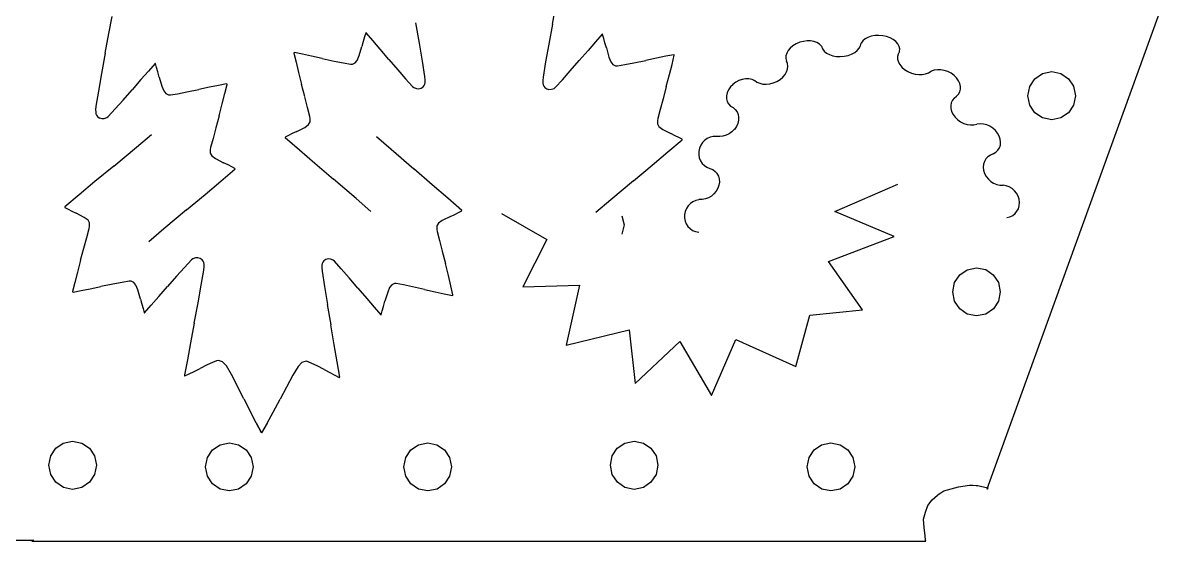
# Model space of a CAD drawing. Extents: x -196 to 369, y 430 to 811.
# Drawn here: x 111.6 to 257.4, y 430.2 to 496.3 of the extents above; entities that cross this region are included whole.
import ezdxf

# ---------------------------------------------------------------- set-up
doc = ezdxf.new("R2010")
doc.units = 0

msp = doc.modelspace()

# ---------------------------------------------------------------- linework, layer by layer
at = {"layer": 'Layer 1'}
for p, q in [((277.455, 555.31), (234.546, 436.805)), ((179.114, 496.103), (179.584429, 498.63912)), ((122.534, 494.919), (122.930201, 497.07)), ((162.147, 493.656), (161.695109, 496.25312)), ((179.114, 496.103), (178.643681, 493.5312)), ((122.064, 492.383), (122.534429, 494.91912)), ((155.295, 494.952), (155.149034, 494.454772)), ((155.311, 494.976), (155.295183, 494.951117)), ((155.333, 494.975), (155.311, 494.975)), ((156.184, 493.989), (155.332426, 494.974463)), ((185.475, 494.803), (184.614837, 493.826823)), ((185.497, 494.805), (185.475443, 494.801158)), ((185.512, 494.781), (185.496391, 494.805133)), ((185.654, 494.282), (185.512155, 494.780737)), ((219.785837, 494.547583), (219.369349, 494.403704)), ((220.246, 494.634), (219.785837, 494.547583)), ((220.738291, 494.657137), (220.246001, 494.633274)), ((221.251155, 494.613422), (220.738291, 494.657137)), ((221.749, 494.503), (221.251155, 494.613422)), ((222.199, 494.336), (221.749768, 494.50346)), ((154.454, 492.073), (154.800613, 493.23428)), ((154.987, 493.894), (154.800169, 493.233859)), ((155.149, 494.454), (154.987056, 493.894051)), ((157.128, 492.891), (156.18403, 493.98954)), ((162.528, 491.369), (162.147421, 493.65607)), ((178.644, 493.531), (178.24705, 491.26518)), ((184.615, 493.827), (183.66176, 492.73925)), ((185.811, 493.72), (185.653818, 494.281421)), ((185.992, 493.058), (185.81077, 493.720107)), ((185.992, 493.058), (186.328737, 491.89289)), ((209.454, 493.043), (209.187459, 492.725232)), ((209.795901, 493.332436), (209.454005, 493.043191)), ((210.208868, 493.583032), (209.795901, 493.332436)), ((210.666, 493.776), (210.208868, 493.583032)), ((211.134, 493.9), (210.665375, 493.776039)), ((211.601, 493.956), (211.133928, 493.899784)), ((212.054138, 493.946445), (211.601652, 493.956736)), ((212.479, 493.871), (212.054138, 493.946445)), ((212.86249, 493.731005), (212.478285, 493.870365)), ((213.193, 493.529), (212.86249, 493.731005)), ((213.457, 493.266), (213.193226, 493.529388)), ((213.457, 493.266), (213.584229, 492.942293)), ((218.003, 492.744), (218.253819, 493.033095)), ((218.253819, 493.033095), (218.42159, 493.346976)), ((218.422, 493.347), (218.498174, 493.677576)), ((218.714, 493.963), (218.497891, 493.677003)), ((219.008743, 494.206684), (218.714286, 493.962998)), ((219.37, 494.403), (219.008743, 494.206684)), ((222.591, 494.12), (222.198998, 494.336367)), ((222.91719, 493.862818), (222.590983, 494.119968)), ((223.169, 493.573), (222.91719, 493.862818)), ((223.33774, 493.258734), (223.168908, 493.573072)), ((223.415, 492.928), (223.33774, 493.258734)), ((122.064, 492.383), (121.593681, 489.8112)), ((146.124, 492.39), (146.399239, 491.23413)), ((146.141, 492.451), (146.124579, 492.389944)), ((146.199, 492.469), (146.13989, 492.450511)), ((147.227, 492.261), (146.19959, 492.469535)), ((148.387, 492.016), (147.22737, 492.260333)), ((149.752, 491.714), (148.38682, 492.016388)), ((149.752, 491.714), (151.27769, 491.377956)), ((154.203, 491.476), (154.454259, 492.072935)), ((158.244, 491.581), (157.1282, 492.89069)), ((158.244, 491.581), (159.37746, 490.25901)), ((183.662, 492.739), (182.53508, 491.44232)), ((186.329, 491.893), (186.575178, 491.293266)), ((192.401, 491.763), (191.03211, 491.477226)), ((193.563, 491.994), (192.401, 491.763207)), ((194.594, 492.191), (193.56296, 491.993562)), ((194.376, 490.962), (194.664404, 492.11557)), ((194.649, 492.173), (194.593465, 492.191068)), ((194.664, 492.115), (194.648973, 492.172552)), ((208.897105, 492.045511), (208.882478, 491.702825)), ((208.883, 491.702), (208.960955, 491.37125)), ((209, 492.39), (208.897105, 492.045511)), ((209.187459, 492.725232), (209.00058, 492.389033)), ((213.584, 492.942), (213.800991, 492.65528)), ((213.800991, 492.65528), (214.096184, 492.410656)), ((214.096, 492.411), (214.457816, 492.213546)), ((214.457816, 492.213546), (214.874691, 492.068363)), ((214.875, 492.068), (215.335361, 491.980171)), ((215.336, 491.981), (215.828275, 491.955625)), ((215.828, 491.955), (216.340622, 491.997162)), ((216.340622, 491.997162), (216.838024, 492.106097)), ((216.838024, 492.106097), (217.286607, 492.27222)), ((217.286, 492.272), (217.677221, 492.48722)), ((217.677221, 492.48722), (218.002526, 492.74344)), ((223.215, 492.282), (223.13485, 491.952188)), ((223.13485, 491.952188), (223.147257, 491.609543)), ((223.147, 491.609), (223.247713, 491.263664)), ((223.392, 492.589), (223.215074, 492.282196)), ((223.392, 492.589), (223.414892, 492.928015)), ((127.564, 490.107), (126.61076, 489.01925)), ((128.425, 491.083), (127.564837, 490.106823)), ((128.446, 491.085), (128.424443, 491.081158)), ((128.462, 491.061), (128.446391, 491.085133)), ((128.604, 490.562), (128.462155, 491.060737)), ((128.761, 490), (128.603818, 490.561421)), ((146.399, 491.234), (146.717962, 489.93215)), ((151.277, 491.378), (152.44641, 491.140483)), ((152.447, 491.14), (153.355202, 490.972879)), ((153.355, 490.973), (153.5949, 490.978215)), ((153.595, 490.978), (153.938929, 491.148963)), ((153.939, 491.149), (154.202614, 491.475704)), ((159.378, 490.259), (160.37844, 489.1198)), ((162.839, 489.42), (162.527594, 491.36875)), ((178.247, 491.266), (177.921799, 489.3358)), ((180.38, 489.006), (181.39005, 490.13339)), ((181.39, 490.134), (182.53458, 491.44269)), ((186.576, 491.293), (186.836887, 490.963341)), ((186.836, 490.964), (187.178425, 490.789149)), ((187.179, 490.789), (187.418488, 490.781041)), ((187.418, 490.781), (188.330663, 490.937381)), ((188.331, 490.937), (189.50434, 491.160191)), ((189.504, 491.16), (191.0315, 491.476549)), ((194.043, 489.665), (194.37569, 490.96225)), ((209.1, 491.054), (208.96044, 491.371153)), ((208.99306, 490.004753), (209.113979, 490.360663)), ((209.150431, 490.713534), (209.100033, 491.054144)), ((209.114, 490.36), (209.150431, 490.713534)), ((223.247713, 491.263664), (223.432492, 490.925787)), ((223.432, 490.926), (223.696607, 490.605732)), ((223.697, 490.606), (224.037188, 490.313491)), ((224.037, 490.313), (224.448522, 490.058417)), ((227.103, 489.884), (227.434973, 490.0826)), ((227.814, 490.214), (227.435098, 490.082456)), ((228.227423, 490.274843), (227.81416, 490.214648)), ((228.662, 490.265), (228.227423, 490.274843)), ((229.104896, 490.185955), (228.662035, 490.264515)), ((229.543, 490.04), (229.104896, 490.185955)), ((121.594, 489.811), (121.19705, 487.54518)), ((126.611, 489.019), (125.48408, 487.72232)), ((128.942, 489.338), (128.76077, 490.000107)), ((128.942, 489.338), (129.278737, 488.17289)), ((146.718, 489.932), (147.1087, 488.39822)), ((160.378, 489.12), (161.244592, 488.152797)), ((162.821, 488.44), (162.859609, 488.653302)), ((162.872, 488.982), (162.838838, 489.419572)), ((162.86, 488.654), (162.872677, 488.982744)), ((177.885, 488.898), (177.894884, 488.56879)), ((177.922, 489.335), (177.885136, 488.897831)), ((179.506, 488.049), (180.380759, 489.005957)), ((193.637, 488.135), (194.043173, 489.66405)), ((202.514, 488.683), (202.150085, 488.412403)), ((202.911, 488.891), (202.514351, 488.682765)), ((203.328397, 489.033142), (202.911533, 488.890484)), ((203.753, 489.107), (203.328397, 489.033142)), ((204.172456, 489.109393), (203.752626, 489.107566)), ((204.575, 489.036), (204.172456, 489.109393)), ((204.948, 488.884), (204.575238, 489.035836)), ((204.879, 488.932), (205.189296, 488.704894)), ((205.189, 488.705), (205.553571, 488.546976)), ((207.293, 488.598), (207.732284, 488.779639)), ((207.732, 488.779), (208.146866, 489.02742)), ((208.146866, 489.02742), (208.50722, 489.32723)), ((208.50722, 489.32723), (208.790101, 489.656278)), ((208.79, 489.657), (208.99306, 490.004753)), ((224.448522, 490.058417), (224.90462, 489.86098)), ((224.90462, 489.86098), (225.372658, 489.732401)), ((225.373, 489.733), (225.839922, 489.672149)), ((225.839922, 489.672149), (226.29269, 489.67788)), ((226.293, 489.678), (226.718556, 489.749159)), ((226.718556, 489.749159), (227.103842, 489.884607)), ((229.963411, 489.827982), (229.543103, 490.040029)), ((230.352892, 489.551147), (229.963411, 489.827982)), ((230.683, 489.227), (230.352892, 489.551147)), ((230.933, 488.879), (230.682997, 489.226795)), ((231.102, 488.519), (230.93339, 488.879752)), ((240.01728, 488.156594), (240.666151, 489.132831)), ((240.666151, 489.132831), (241.629202, 489.791595)), ((241.629202, 489.791595), (242.80904, 490.0341)), ((242.80904, 490.0341), (243.989416, 489.794312)), ((243.989416, 489.794312), (244.953942, 489.137769)), ((244.953942, 489.137769), (245.605005, 488.163031)), ((121.197, 487.546), (120.871799, 485.6158)), ((124.34, 486.414), (125.48458, 487.72269)), ((129.279, 488.173), (129.525178, 487.573266)), ((129.525, 487.573), (129.785887, 487.243341)), ((129.786, 487.244), (130.128425, 487.069149)), ((130.368, 487.061), (131.280663, 487.217381)), ((131.281, 487.217), (132.45434, 487.440191)), ((132.454, 487.44), (133.9815, 487.756549)), ((135.35, 488.043), (133.98111, 487.757226)), ((136.512, 488.274), (135.35, 488.043207)), ((137.543, 488.471), (136.51196, 488.273562)), ((136.993, 485.945), (137.32569, 487.24225)), ((137.325, 487.242), (137.613404, 488.39557)), ((137.599, 488.453), (137.543465, 488.471068)), ((137.614, 488.395), (137.598973, 488.452552)), ((147.508, 486.845), (147.108405, 488.39823)), ((161.244, 488.153), (161.428983, 488.005722)), ((161.43, 488.006), (161.752077, 487.880046)), ((161.752, 487.88), (162.072574, 487.855977)), ((162.072, 487.855), (162.366307, 487.934599)), ((162.367, 487.935), (162.613277, 488.110794)), ((162.613, 488.111), (162.744585, 488.275075)), ((162.745, 488.275), (162.821835, 488.440666)), ((177.895, 488.569), (177.931795, 488.35514)), ((177.931, 488.355), (178.006425, 488.188455)), ((178.007, 488.189), (178.137197, 488.023416)), ((178.137, 488.023), (178.381725, 487.844453)), ((178.382, 487.845), (178.675534, 487.76208)), ((178.675, 487.762), (178.995763, 487.78241)), ((178.996, 487.782), (179.319261, 487.904175)), ((179.319, 487.904), (179.505224, 488.049055)), ((193.637, 488.135), (193.222149, 486.58684)), ((201.417, 487.336), (201.334647, 486.956351)), ((201.58289, 487.714733), (201.417595, 487.335815)), ((201.832331, 488.082246), (201.58289, 487.714733)), ((202.151, 488.412), (201.832331, 488.082246)), ((205.553571, 488.546976), (205.959317, 488.45766)), ((205.96, 488.457), (206.393793, 488.435994)), ((206.393793, 488.435994), (206.842529, 488.482924)), ((206.842, 488.483), (207.292567, 488.597475)), ((230.936, 487.159), (231.106045, 487.46499)), ((231.187113, 488.155697), (231.101219, 488.518758)), ((231.106, 487.465), (231.189413, 487.800668)), ((231.189, 487.801), (231.187113, 488.155697)), ((239.77998, 486.96167), (240.01728, 488.156594)), ((245.605005, 488.163031), (245.84499, 486.96866)), ((123.329, 485.286), (124.33905, 486.41339)), ((130.128, 487.069), (130.367488, 487.061041)), ((136.586, 484.415), (136.992173, 485.94405)), ((147.856, 485.48), (147.508805, 486.84466)), ((193.222, 486.587), (192.861877, 485.22794)), ((201.334647, 486.956351), (201.333919, 486.586653)), ((201.334, 486.587), (201.414013, 486.237918)), ((201.414013, 486.237918), (201.573435, 485.920167)), ((201.574, 485.92), (201.811643, 485.644228)), ((229.998, 486.063), (229.931799, 485.712647)), ((229.931799, 485.712647), (229.947013, 485.343298)), ((230.145243, 486.383726), (229.998387, 486.063059)), ((230.372, 486.664), (230.145243, 486.383726)), ((230.372, 486.664), (230.677919, 486.893191)), ((230.678, 486.894), (230.935965, 487.159622)), ((240.019069, 485.76711), (239.77998, 486.96167)), ((240.669402, 484.791869), (240.019069, 485.76711)), ((245.606807, 485.769257), (244.957205, 484.793516)), ((245.845, 486.964), (245.606807, 485.769257)), ((120.834, 485.178), (120.843884, 484.84879)), ((120.872, 485.615), (120.835136, 485.177831)), ((120.844, 484.849), (120.880795, 484.63514)), ((120.881, 484.635), (120.956425, 484.468455)), ((120.956, 484.469), (121.086197, 484.303416)), ((121.086, 484.303), (121.330725, 484.124453)), ((122.269, 484.184), (122.455224, 484.329055)), ((122.455, 484.329), (123.329759, 485.285957)), ((136.586, 484.415), (136.171149, 482.86684)), ((148.149, 484.315), (147.855441, 485.48025)), ((148.203, 484.066), (148.148578, 484.315419)), ((192.862, 485.228), (192.557223, 484.06653)), ((201.811, 485.644), (202.162541, 485.46139)), ((202.163, 485.461), (202.447871, 485.216966)), ((202.447871, 485.216966), (202.662952, 484.921957)), ((202.663, 484.922), (202.80521, 484.586415)), ((202.80521, 484.586415), (202.871451, 484.220671)), ((229.947, 485.344), (230.04439, 484.966345)), ((230.045, 484.966), (230.225321, 484.590729)), ((230.225, 484.591), (230.489018, 484.228819)), ((241.633439, 484.134583), (240.669402, 484.791869)), ((244.957205, 484.793516), (243.993661, 484.13549)), ((121.331, 484.125), (121.624534, 484.04208)), ((121.625, 484.042), (121.945763, 484.06241)), ((121.945, 484.062), (122.268261, 484.184175)), ((136.172, 482.867), (135.811877, 481.50794)), ((146.488, 482.417), (147.52284, 482.933631)), ((147.523, 482.934), (147.996644, 483.276393)), ((147.996644, 483.276393), (148.192635, 483.621201)), ((148.193, 483.621), (148.203913, 484.065717)), ((192.557, 484.067), (192.501611, 483.822832)), ((192.502, 483.823), (192.512676, 483.378192)), ((192.512, 483.378), (192.709506, 483.027986)), ((192.709, 483.028), (193.185601, 482.676495)), ((202.583, 483.047), (202.32754, 482.674727)), ((202.763, 483.441), (202.582744, 483.04733)), ((202.858, 483.835), (202.763004, 483.440226)), ((202.871, 484.221), (202.858175, 483.835537)), ((230.489018, 484.228819), (230.820784, 483.905743)), ((230.820784, 483.905743), (231.195456, 483.642671)), ((231.196, 483.642), (231.600927, 483.441888)), ((231.600927, 483.441888), (232.023503, 483.307702)), ((232.023, 483.308), (232.450574, 483.242705)), ((232.450574, 483.242705), (232.870524, 483.249267)), ((232.871, 483.249), (233.270697, 483.330367)), ((233.679, 483.375), (233.270495, 483.330678)), ((234.097879, 483.342918), (233.679496, 483.374764)), ((234.514, 483.239), (234.097879, 483.342918)), ((234.914861, 483.067761), (234.51315, 483.23964)), ((235.29, 482.832), (234.914861, 483.067761)), ((235.626618, 482.536086), (235.290198, 482.831618)), ((242.81364, 483.89389), (241.633439, 484.134583)), ((243.993661, 484.13549), (242.81364, 483.89389)), ((126.033, 480.404), (127.9432, 482.02693)), ((135.811, 481.508), (135.506223, 480.34653)), ((145.035908, 481.695174), (145.014682, 481.660282)), ((145.014682, 481.660282), (145.032913, 481.619033)), ((145.032913, 481.619033), (146.827343, 480.072123)), ((145.448, 481.908), (145.035908, 481.695174)), ((145.923482, 482.146101), (145.447917, 481.908017)), ((146.488, 482.417), (145.923482, 482.146101)), ((156.652, 481.78), (158.52558, 480.13337)), ((193.186, 482.676), (194.21451, 482.149123)), ((194.777, 481.872), (194.21495, 482.148992)), ((195.25, 481.628), (194.776719, 481.872086)), ((195.658107, 481.410573), (195.249838, 481.628421)), ((195.680389, 481.372607), (195.658107, 481.410573)), ((195.66, 481.328), (195.680389, 481.372607)), ((198.864, 481.503), (198.534947, 481.272372)), ((199.231131, 481.667594), (198.864134, 481.502227)), ((199.627, 481.76), (199.231131, 481.667594)), ((200.043, 481.772), (199.627331, 481.760263)), ((200.454, 481.748), (200.042653, 481.771905)), ((200.86844, 481.800607), (200.453588, 481.748021)), ((201.275, 481.925), (200.86844, 481.800607)), ((201.662383, 482.117073), (201.2759, 481.925567)), ((202.017, 482.371), (201.662383, 482.117073)), ((202.328, 482.682), (202.017019, 482.370345)), ((235.91217, 482.184877), (235.626618, 482.536086)), ((236.125, 481.801), (235.91217, 482.184877)), ((236.253, 481.412), (236.125162, 481.801226)), ((236.298, 481.028), (236.252932, 481.412026)), ((123.141, 477.996), (126.03254, 480.4043)), ((135.451, 480.103), (135.461676, 479.658192)), ((135.507, 480.347), (135.451611, 480.102832)), ((146.827, 480.072), (148.81958, 478.36088)), ((158.525, 480.133), (161.41285, 477.6454)), ((193.853, 479.8), (195.65992, 481.32753)), ((197.867, 480.266), (197.780581, 479.851441)), ((198.027, 480.646), (197.866296, 480.265853)), ((198.253, 480.984), (198.027104, 480.645998)), ((198.534947, 481.272372), (198.252947, 480.984199)), ((235.695, 479.755), (235.958839, 480.012681)), ((235.958839, 480.012681), (236.14878, 480.317782)), ((236.149, 480.318), (236.262836, 480.659955)), ((236.262836, 480.659955), (236.29832, 481.028224)), ((135.462, 479.658), (135.659506, 479.307986)), ((135.659, 479.308), (136.135601, 478.956495)), ((136.135, 478.956), (137.16351, 478.429123)), ((137.726, 478.152), (137.16395, 478.428992)), ((191.845, 478.11), (193.85326, 479.80053)), ((197.780581, 479.851441), (197.776938, 479.430644)), ((197.776938, 479.430644), (197.853752, 479.032614)), ((197.853, 479.032), (198.002956, 478.665683)), ((198.002956, 478.665683), (198.218795, 478.340032)), ((234.232756, 478.596715), (234.119074, 478.239393)), ((234.418, 478.917), (234.232756, 478.596715)), ((234.670955, 479.190032), (234.418581, 478.916868)), ((234.986, 479.406), (234.670955, 479.190032)), ((235.359, 479.555), (234.98573, 479.406262)), ((235.36, 479.555), (235.69552, 479.754721)), ((123.141, 477.996), (120.7494, 476.00872)), ((136.802, 476.08), (138.60892, 477.60753)), ((138.199, 477.908), (137.725719, 478.152086)), ((138.607107, 477.690573), (138.198838, 477.908421)), ((138.629389, 477.652607), (138.607107, 477.690573)), ((138.609, 477.608), (138.629389, 477.652607)), ((148.82, 478.361), (151.18698, 476.34031)), ((163.773, 475.617), (161.41263, 477.64541)), ((189.46, 476.115), (191.8451, 478.11009)), ((198.219, 478.34), (198.493414, 478.063921)), ((198.493414, 478.063921), (198.81913, 477.846383)), ((198.819, 477.847), (199.188737, 477.696933)), ((199.189, 477.697), (199.557477, 477.538295)), ((199.558, 477.538), (199.866146, 477.313643)), ((199.866146, 477.313643), (200.109859, 477.033801)), ((200.109, 477.034), (200.284148, 476.708873)), ((234.082, 477.855), (234.124762, 477.45378)), ((234.12, 478.24), (234.082324, 477.8557)), ((234.125, 477.454), (234.252652, 477.045936)), ((234.252652, 477.045936), (234.45893, 476.659667)), ((120.75, 476.009), (118.73623, 474.32504)), ((134.794, 474.39), (136.80226, 476.08053)), ((154.083, 473.862), (151.18704, 476.34015)), ((165.76, 473.9), (163.77302, 475.61762)), ((189.46, 476.115), (186.57635, 473.69727)), ((200.357, 475.563), (200.216649, 475.158541)), ((200.284148, 476.708873), (200.386606, 476.348644)), ((200.413, 475.963), (200.357705, 475.563109)), ((200.387, 476.348), (200.412644, 475.962836)), ((215.15718, 472.20591), (223.18555, 475.67269)), ((234.45893, 476.659667), (234.727239, 476.320926)), ((234.727, 476.321), (235.046237, 476.035576)), ((235.046237, 476.035576), (235.405304, 475.809217)), ((235.405, 475.809), (235.792801, 475.647454)), ((235.792801, 475.647454), (236.198229, 475.556518)), ((236.198, 475.557), (236.609969, 475.542414)), ((237.014, 475.475), (236.609568, 475.541657)), ((118.736, 474.325), (116.9241, 472.80338)), ((132.409, 472.395), (134.7941, 474.39009)), ((199.391974, 474.170281), (199.025982, 473.953665)), ((199.72, 474.447), (199.391974, 474.170281)), ((199.998369, 474.777987), (199.719576, 474.446605)), ((200.216649, 475.158541), (199.998369, 474.777987)), ((237.39842, 475.334659), (237.014977, 475.475855)), ((237.751, 475.126), (237.39842, 475.334659)), ((238.062769, 474.856287), (237.75093, 475.125315)), ((238.324, 474.534), (238.062769, 474.856287)), ((238.524071, 474.165585), (238.32332, 474.534045)), ((238.65447, 473.758061), (238.524071, 474.165585)), ((116.924, 472.803), (116.903465, 472.75846)), ((116.903465, 472.75846), (116.925623, 472.720422)), ((116.925623, 472.720422), (117.333178, 472.501241)), ((155.962, 472.222), (154.08305, 473.8625)), ((167.550029, 472.34661), (165.760659, 473.89937)), ((186.576, 473.697), (184.67112, 472.06784)), ((196.21, 472.596), (196.049296, 472.215853)), ((196.435, 472.934), (196.209104, 472.596)), ((196.716962, 473.22238), (196.434962, 472.934198)), ((197.046, 473.453), (196.716962, 473.22238)), ((197.413131, 473.618594), (197.046126, 473.453219)), ((197.809, 473.711), (197.413131, 473.618594)), ((198.225, 473.723), (197.809331, 473.711272)), ((198.225, 473.723), (197.812749, 473.719511)), ((198.633315, 473.802969), (198.22521, 473.722973)), ((199.026, 473.954), (198.633315, 473.802969)), ((238.559, 472.563), (238.669378, 472.93763)), ((238.703, 473.339), (238.65447, 473.758061)), ((238.669, 472.938), (238.703071, 473.339535)), ((117.333, 472.502), (117.805481, 472.25637)), ((117.805, 472.256), (118.366142, 471.977174)), ((119.393, 471.447), (118.36621, 471.977234)), ((119.869, 471.094), (119.39355, 471.44706)), ((132.409, 472.395), (129.52535, 469.97727)), ((166.092, 471.554), (165.05547, 471.040752)), ((166.092, 471.554), (166.6574, 471.823054)), ((166.6574, 471.823054), (167.13374, 472.059584)), ((167.134, 472.059), (167.546785, 472.270479)), ((167.546785, 472.270479), (167.568125, 472.305301)), ((167.568125, 472.305301), (167.550029, 472.34661)), ((172.615, 471.956), (178.38251, 468.64874)), ((187.981, 471.67), (188.25615, 470.48858)), ((195.962567, 471.801441), (195.958923, 471.380652)), ((195.958923, 471.380652), (196.035745, 470.982613)), ((196.049, 472.216), (195.962567, 471.801441)), ((222.712, 469.002), (215.15718, 472.20591)), ((237.083, 471.422), (237.48026, 471.521499)), ((237.48, 471.521), (237.832499, 471.694274)), ((237.832499, 471.694274), (238.133915, 471.931954)), ((238.134, 471.932), (238.378047, 472.224717)), ((238.378047, 472.224717), (238.558409, 472.563084)), ((119.709, 468.894), (120.01757, 470.05447)), ((120.065, 470.743), (119.868638, 471.093657)), ((120.018, 470.054), (120.074186, 470.297986)), ((120.074, 470.298), (120.064777, 470.742841)), ((129.525, 469.977), (127.62012, 468.34784)), ((164.383, 470.355), (164.370634, 469.910321)), ((164.371, 469.911), (164.424607, 469.661405)), ((164.58024, 470.699156), (164.383124, 470.35499)), ((164.424, 469.661), (164.713751, 468.4948)), ((165.055, 471.04), (164.58024, 470.699156)), ((188.25615, 470.48858), (187.980986, 469.30719)), ((196.036, 470.983), (196.185963, 470.616683)), ((196.185963, 470.616683), (196.401802, 470.291032)), ((196.401, 470.291), (196.675414, 470.014921)), ((196.675414, 470.014921), (197.00113, 469.797383)), ((197.002, 469.797), (197.371737, 469.646941)), ((119.344, 467.536), (119.708561, 468.89388)), ((164.714, 468.495), (165.056736, 467.12921)), ((178.38251, 468.64874), (175.33903, 462.61555)), ((197.371, 469.647), (197.777458, 469.57335)), ((214.3185, 465.821372), (222.71255, 469.001272)), ((118.925, 465.989), (119.344906, 467.53579)), ((165.057, 467.129), (165.45152, 465.57447)), ((118.925, 465.989), (118.513835, 464.46129)), ((133.056, 466.029), (132.17812, 465.074906)), ((133.243, 466.174), (133.056303, 466.029554)), ((133.567, 466.295), (133.243341, 466.173881)), ((133.887, 466.314), (133.566172, 466.294638)), ((134.181, 466.23), (133.887738, 466.313878)), ((134.425, 466.051), (134.18086, 466.230346)), ((134.554, 465.885), (134.424345, 466.051008)), ((134.629, 465.718), (134.55412, 465.88479)), ((134.666, 465.504), (134.629904, 465.717979)), ((134.674, 465.175), (134.665191, 465.504241)), ((149.699, 465.37), (149.685249, 465.041299)), ((149.739, 465.584), (149.699695, 465.370826)), ((149.816, 465.749), (149.738625, 465.583585)), ((149.949, 465.913), (149.81688, 465.749356)), ((150.195, 466.088), (149.94815, 465.913012)), ((150.49, 466.166), (150.195435, 466.087362)), ((150.81, 466.141), (150.489506, 466.16607)), ((151.132, 466.014), (150.810336, 466.141005)), ((151.317, 465.866), (151.132499, 466.013882)), ((152.18, 464.896), (151.316572, 465.866028)), ((165.837, 464.04), (165.451311, 465.57505)), ((218.69229, 459.649802), (214.3185, 465.821372)), ((118.513, 464.461), (118.176074, 463.16485)), ((131.165, 463.951), (130.01615, 462.64606)), ((132.179, 465.075), (131.16527, 463.95092)), ((134.304, 462.809), (134.635504, 464.73812)), ((134.636, 464.738), (134.674292, 465.175047)), ((149.686, 465.042), (149.717733, 464.604322)), ((149.718, 464.604), (150.023039, 462.65424)), ((153.177, 463.754), (152.180284, 464.89646)), ((166.152, 462.737), (165.837292, 464.03988)), ((230.424286, 463.151595), (231.073154, 464.127834)), ((231.073154, 464.127834), (232.036203, 464.786601)), ((232.036203, 464.786601), (233.21604, 465.02911)), ((233.21604, 465.02911), (234.396422, 464.789324)), ((234.396422, 464.789324), (235.360952, 464.132779)), ((235.360952, 464.132779), (236.012016, 463.158036)), ((118.177, 463.165), (117.88483, 462.01238)), ((120.149, 462.358), (121.51881, 462.639301)), ((123.047, 462.951), (121.51847, 462.639442)), ((124.221, 463.17), (123.04693, 462.950643)), ((125.135, 463.323), (124.221831, 463.169601)), ((125.374, 463.315), (125.13454, 463.323741)), ((125.716, 463.139), (125.374147, 463.314969)), ((125.976, 462.808), (125.716191, 463.138509)), ((126.22, 462.208), (125.975782, 462.808535)), ((128.885, 461.353), (130.01615, 462.64599)), ((133.9, 460.544), (134.304349, 462.80851)), ((150.023, 462.654), (150.396107, 460.3657)), ((154.306, 462.428), (153.17686, 463.75369)), ((154.306, 462.428), (155.41751, 461.11468)), ((158.348, 462.52), (158.094793, 461.923889)), ((158.613, 462.846), (158.34832, 462.520159)), ((158.957, 463.015), (158.612514, 462.845161)), ((159.197, 463.02), (158.957084, 463.015569)), ((160.105, 462.85), (159.197348, 463.020087)), ((161.273, 462.608), (160.10438, 462.849335)), ((162.798, 462.267), (161.27341, 462.608026)), ((166.424, 461.58), (166.152537, 462.73676)), ((175.339, 462.615), (182.55804, 462.803792)), ((182.55804, 462.803792), (180.85255, 455.160272)), ((230.18699, 461.95667), (230.424286, 463.151595)), ((236.012016, 463.158036), (236.252, 461.96366)), ((117.884, 462.013), (117.898839, 461.955399)), ((117.899, 461.955), (117.954475, 461.936751)), ((117.955, 461.937), (118.98668, 462.13107)), ((118.986, 462.131), (120.14875, 462.357996)), ((126.553, 461.041), (126.22007, 462.2072)), ((126.553, 461.041), (126.732066, 460.378304)), ((127.928, 460.268), (128.884788, 461.35263)), ((155.418, 461.115), (156.358377, 460.01339)), ((158.095, 461.924), (157.744595, 460.76385)), ((162.798, 462.267), (164.16218, 461.960155)), ((164.162, 461.961), (165.32082, 461.712881)), ((165.321, 461.712), (166.34772, 461.50011)), ((166.348, 461.501), (166.40717, 461.519295)), ((166.407, 461.519), (166.423621, 461.580002)), ((230.426078, 460.762113), (230.18699, 461.95667)), ((236.252, 461.959), (236.013807, 460.764257)), ((126.732, 460.379), (126.887348, 459.817068)), ((126.887, 459.817), (127.027215, 459.317802)), ((127.065, 459.295), (127.928347, 460.268362)), ((133.421, 457.974), (133.899717, 460.54425)), ((150.396, 460.366), (150.839406, 457.76742)), ((156.358, 460.013), (157.206351, 459.024761)), ((157.244, 459.048), (157.391589, 459.544748)), ((157.392, 459.545), (157.555772, 460.104417)), ((157.555, 460.104), (157.743987, 460.763527)), ((211.944, 458.983), (218.69229, 459.649802)), ((231.076408, 459.786872), (230.426078, 460.762113)), ((232.040442, 459.129586), (231.076408, 459.786872)), ((235.364205, 459.788516), (234.400661, 459.13049)), ((236.013807, 460.764257), (235.364205, 459.788516)), ((127.028, 459.318), (127.04353, 459.293816)), ((127.043, 459.293), (127.064569, 459.296772)), ((157.206, 459.025), (157.228, 459.025)), ((157.228, 459.023), (157.243898, 459.047832)), ((210.157, 452.444), (211.94346, 458.98284)), ((233.22064, 458.88889), (232.040442, 459.129586)), ((234.400661, 459.13049), (233.22064, 458.88889)), ((133.421, 457.974), (132.94229, 455.43943)), ((151.281, 455.208), (150.839672, 457.76709)), ((180.85255, 455.160272), (188.90043, 457.118662)), ((188.90043, 457.118662), (189.664854, 450.254682)), ((132.943, 455.439), (132.539775, 453.28931)), ((151.647, 453.048), (151.281592, 455.20875)), ((189.665, 450.255), (195.37107, 455.62952)), ((195.37107, 455.62952), (199.39072, 448.74844)), ((199.39072, 448.74844), (202.49715, 455.89689)), ((202.497, 455.897), (210.15722, 452.44456)), ((132.539, 453.29), (132.179102, 451.36242)), ((133.402599, 451.818153), (134.168754, 452.198023)), ((135.051, 452.633), (134.168852, 452.19849)), ((135.741, 452.946), (135.05182, 452.632396)), ((136.266, 453.16), (135.739966, 452.94633)), ((136.507, 453.203), (136.266471, 453.159517)), ((137.037, 453.024), (136.506774, 453.203878)), ((137.518, 452.515), (137.037008, 453.023636)), ((138.176, 451.399), (137.518436, 452.51493)), ((146.654, 452.438), (145.981953, 451.33814)), ((147.144, 452.934), (146.65439, 452.437564)), ((147.682, 453.104), (147.143056, 452.934211)), ((147.93, 453.055), (147.682574, 453.103599)), ((148.43, 452.843), (147.930468, 453.055693)), ((149.097, 452.521), (148.430129, 452.842272)), ((149.976, 452.062), (149.095805, 452.521432)), ((151.972, 451.1), (151.646864, 453.0477)), ((132.172, 451.286), (132.182655, 451.265784)), ((132.179, 451.362), (132.172133, 451.285396)), ((132.182, 451.265), (132.203978, 451.262916)), ((132.204, 451.263), (132.757888, 451.513959)), ((132.758, 451.514), (133.402599, 451.818153)), ((139.749, 448.332), (138.17638, 451.39925)), ((145.982, 451.338), (144.36121, 448.29088)), ((149.976, 452.062), (150.72449, 451.666424)), ((150.725, 451.666), (151.361346, 451.339238)), ((151.362, 451.339), (151.925933, 451.055398)), ((151.926, 451.056), (151.960165, 451.062292)), ((151.96, 451.062), (151.971567, 451.100019)), ((139.749, 448.332), (140.604119, 446.65422)), ((143.482, 446.628), (144.361045, 448.29033)), ((140.603465, 446.65398), (140.604, 446.654)), ((141.332132, 445.24148), (140.603465, 446.65398)), ((142.733, 445.229), (143.482018, 446.62846)), ((141.332, 445.242), (141.990049, 443.97707)), ((141.990181, 443.97655), (141.332132, 445.24148)), ((142.733, 445.229), (141.990181, 443.97655)), ((115.09929, 441.040594), (115.748161, 442.016831)), ((115.748161, 442.016831), (116.711212, 442.675595)), ((116.711212, 442.675595), (117.89105, 442.9181)), ((117.89105, 442.9181), (119.071426, 442.678312)), ((119.071426, 442.678312), (120.035952, 442.021769)), ((120.035952, 442.021769), (120.687015, 441.047031)), ((135.751154, 441.809834), (136.714203, 442.468601)), ((136.714203, 442.468601), (137.89404, 442.71111)), ((137.89404, 442.71111), (139.074422, 442.471324)), ((139.074422, 442.471324), (140.038952, 441.814779)), ((161.061148, 441.809838), (162.0242, 442.468604)), ((162.0242, 442.468604), (163.20404, 442.71111)), ((163.20404, 442.71111), (164.384419, 442.471321)), ((164.384419, 442.471321), (165.348946, 441.814775)), ((186.743289, 441.040591), (187.392158, 442.016828)), ((187.392158, 442.016828), (188.355205, 442.675592)), ((188.355205, 442.675592), (189.53504, 442.9181)), ((189.53504, 442.9181), (190.71542, 442.678315)), ((190.71542, 442.678315), (191.679949, 442.021772)), ((191.679949, 442.021772), (192.331014, 441.047033)), ((212.499154, 441.809834), (213.462203, 442.468601)), ((213.462203, 442.468601), (214.64204, 442.71111)), ((214.64204, 442.71111), (215.822422, 442.471324)), ((215.822422, 442.471324), (216.786952, 441.814779)), ((114.86199, 439.84567), (115.09929, 441.040594)), ((120.687015, 441.047031), (120.927, 439.85266)), ((134.86499, 439.63867), (135.102286, 440.833595)), ((135.102286, 440.833595), (135.751154, 441.809834)), ((140.038952, 441.814779), (140.690016, 440.840036)), ((140.690016, 440.840036), (140.93, 439.64566)), ((160.17498, 439.63867), (160.412277, 440.833597)), ((160.412277, 440.833597), (161.061148, 441.809838)), ((165.348946, 441.814775), (166.000007, 440.840034)), ((166.000007, 440.840034), (166.23999, 439.64566)), ((186.50599, 439.84567), (186.743289, 441.040591)), ((192.331014, 441.047033), (192.571, 439.85266)), ((211.61299, 439.63867), (211.850286, 440.833595)), ((211.850286, 440.833595), (212.499154, 441.809834)), ((216.786952, 441.814779), (217.438016, 440.840036)), ((217.438016, 440.840036), (217.678, 439.64566)), ((115.101079, 438.65111), (114.86199, 439.84567)), ((120.927, 439.848), (120.688808, 438.653259)), ((135.104079, 438.44411), (134.86499, 439.63867)), ((140.93, 439.641), (140.691808, 438.446259)), ((160.414069, 438.44411), (160.17498, 439.63867)), ((166.24, 439.641), (166.001807, 438.446257)), ((186.745078, 438.651113), (186.50599, 439.84567)), ((192.571, 439.848), (192.332807, 438.653257)), ((211.852078, 438.444113), (211.61299, 439.63867)), ((217.678, 439.641), (217.439807, 438.446257)), ((115.751412, 437.675869), (115.101079, 438.65111)), ((116.715449, 437.018583), (115.751412, 437.675869)), ((120.039209, 437.67752), (119.075667, 437.019492)), ((120.688808, 438.653259), (120.039209, 437.67752)), ((135.754412, 437.468869), (135.104079, 438.44411)), ((140.691808, 438.446259), (140.042209, 437.47052)), ((161.064402, 437.468869), (160.414069, 438.44411)), ((166.001807, 438.446257), (165.352205, 437.470516)), ((187.395408, 437.675872), (186.745078, 438.651113)), ((188.359442, 437.018586), (187.395408, 437.675872)), ((191.683205, 437.677516), (190.719661, 437.01949)), ((192.332807, 438.653257), (191.683205, 437.677516)), ((212.502408, 437.468872), (211.852078, 438.444113)), ((217.439807, 438.446257), (216.790205, 437.470516)), ((117.89565, 436.77789), (116.715449, 437.018583)), ((119.075667, 437.019492), (117.89565, 436.77789)), ((136.718449, 436.811583), (135.754412, 437.468869)), ((137.89865, 436.57089), (136.718449, 436.811583)), ((139.078667, 436.812492), (137.89865, 436.57089)), ((140.042209, 437.47052), (139.078667, 436.812492)), ((162.028439, 436.811583), (161.064402, 437.468869)), ((163.20864, 436.57089), (162.028439, 436.811583)), ((164.388661, 436.81249), (163.20864, 436.57089)), ((165.352205, 437.470516), (164.388661, 436.81249)), ((189.53964, 436.77789), (188.359442, 437.018586)), ((190.719661, 437.01949), (189.53964, 436.77789)), ((213.466442, 436.811586), (212.502408, 437.468872)), ((214.64664, 436.57089), (213.466442, 436.811586)), ((215.826661, 436.81249), (214.64664, 436.57089)), ((216.790205, 437.470516), (215.826661, 436.81249)), ((228.24476, 436.04112), (228.44321, 436.20551)), ((228.44321, 436.20551), (228.65971, 436.33337)), ((228.65971, 436.33337), (229.05662, 436.57082)), ((229.05662, 436.57082), (230.91489, 437.10051)), ((230.91489, 437.10051), (232.30409, 437.30143)), ((232.30409, 437.30143), (232.75512, 437.31973)), ((232.75512, 437.31973), (233.18812, 437.28323)), ((233.18812, 437.28323), (233.36853, 437.24673)), ((233.36853, 437.24673), (233.7474, 437.19193)), ((233.7474, 437.19193), (234.66752, 436.97274)), ((234.63142, 436.80835), (234.54582, 436.80435)), ((234.66752, 436.97274), (234.63142, 436.80835)), ((226.69319, 433.8493), (227.01794, 434.70776)), ((227.01794, 434.70776), (227.561251, 435.438831)), ((227.561251, 435.438831), (228.24476, 436.04112)), ((226.45865, 432.97257), (226.69319, 433.8493)), ((226.54885, 431.91318), (226.45865, 432.97257)), ((226.6571, 430.83554), (226.54885, 431.91318)), ((226.6932, 430.28758), (226.6571, 430.83554)), ((226.771, 430.175), (226.6932, 430.28758)), ((112.953, 430.257), (-1.11081, 430.257)), ((112.707, 430.175), (226.771, 430.175))]:
    msp.add_line(p, q, dxfattribs=at)

doc.saveas('drawing.dxf')
